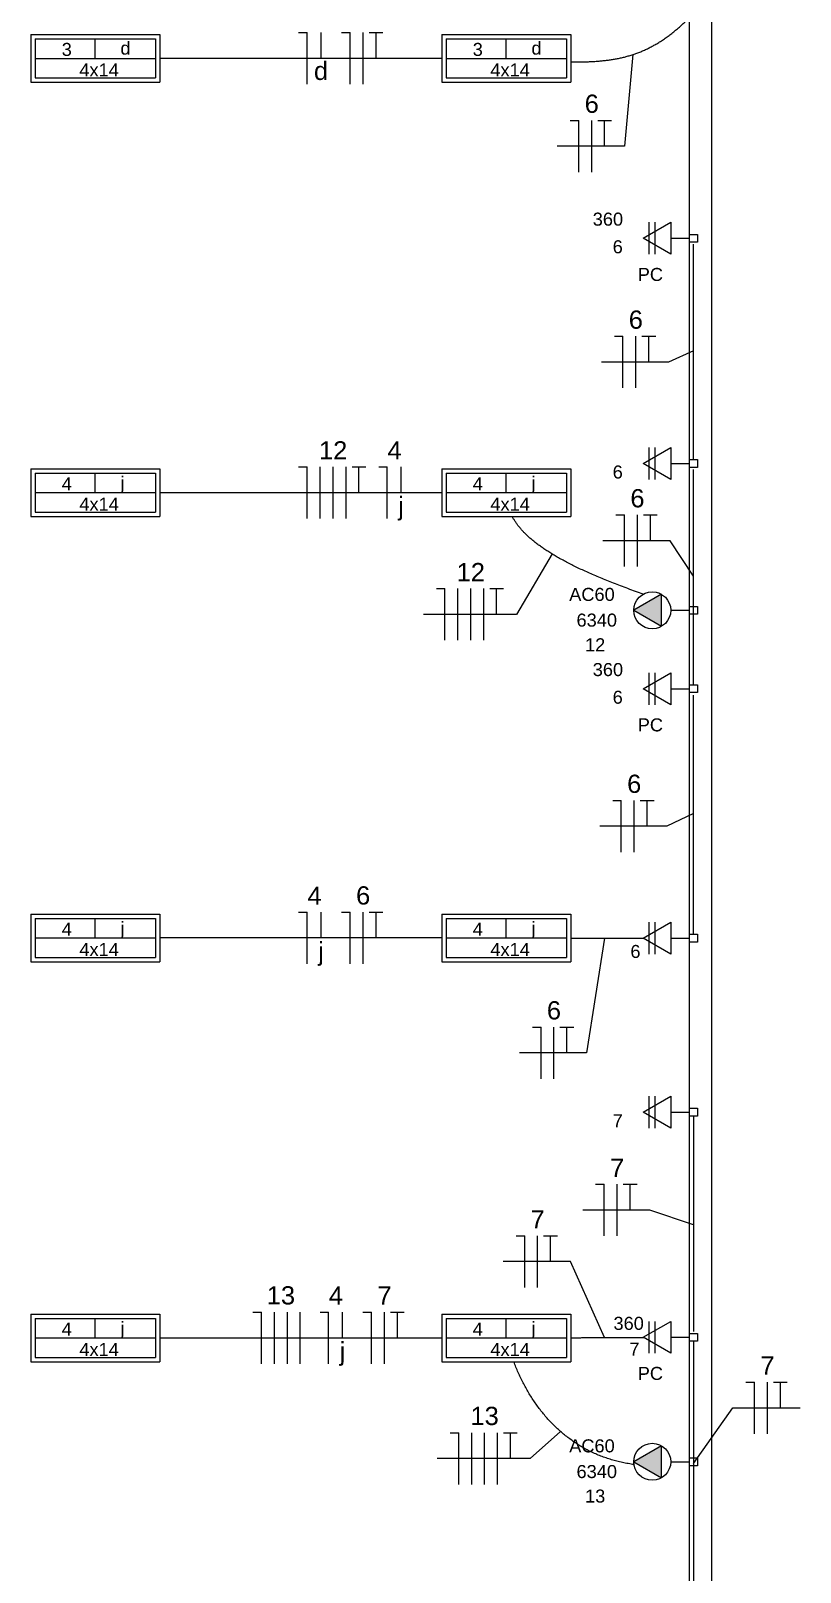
# Model space of a CAD drawing. Extents: x -47 to 87, y -70 to 0.
# Drawn here: x -9.22 to 1.2, y -49.21 to -28.34 of the extents above; entities that cross this region are included whole.
import ezdxf

# ---------------------------------------------------------------- set-up
doc = ezdxf.new("R2010")
doc.units = 0
doc.header["$MEASUREMENT"] = 0
for name, color, linetype in [('EL-CONDUTOS', 4, 'CONTINUOUS'), ('EL-FIOS', 9, 'CONTINUOUS'), ('EL-TEXTOS_FIOS', 7, 'CONTINUOUS'), ('EL-TEXTOS_PONTOS', 3, 'CONTINUOUS'), ('P-SIMBOL', 3, 'CONTINUOUS'), ('PAREDES', 6, 'CONTINUOUS')]:
    doc.layers.add(name, color=color, linetype=linetype)
doc.styles.add('ARIAL', font='')
doc.styles.get('ARIAL').set_extended_font_data('Arial')

msp = doc.modelspace()

# ---------------------------------------------------------------- hatches: boundary and pattern name
at = {"layer": 'P-SIMBOL', "linetype": 'CONTINUOUS'}
for points in [[(-0.681, -36.188), (-1.056, -36.188), (-0.681, -35.971)], [(-0.681, -36.188), (-1.056, -36.188), (-0.681, -36.404)], [(-0.681, -47.719), (-1.056, -47.719), (-0.681, -47.503)], [(-0.681, -47.719), (-1.056, -47.719), (-0.681, -47.936)]]:
    msp.add_hatch(color=256, dxfattribs=at).paths.add_polyline_path(points)

# ---------------------------------------------------------------- linework, layer by layer
at = {"layer": 'EL-CONDUTOS', "linetype": 'CONTINUOUS'}
for points, knots in [([(-1.908, -28.758), (-1.888, -28.758), (-1.848, -28.759), (-1.787, -28.759), (-1.728, -28.759), (-1.669, -28.758), (-1.611, -28.755), (-1.554, -28.752), (-1.498, -28.747), (-1.442, -28.741), (-1.387, -28.734), (-1.332, -28.726), (-1.278, -28.716), (-1.224, -28.705), (-1.171, -28.692), (-1.118, -28.677), (-1.066, -28.661), (-1.014, -28.643), (-0.962, -28.623), (-0.911, -28.601), (-0.859, -28.576), (-0.808, -28.55), (-0.757, -28.522), (-0.706, -28.491), (-0.655, -28.458), (-0.604, -28.422), (-0.554, -28.384), (-0.503, -28.343), (-0.451, -28.3), (-0.4, -28.254), (-0.348, -28.205), (-0.315, -28.171), (-0.297, -28.153)], [0, 0, 0, 0, 0.061222, 0.121533, 0.180984, 0.23963, 0.297528, 0.354742, 0.411341, 0.467396, 0.522989, 0.578202, 0.633129, 0.687867, 0.74252, 0.797197, 0.852016, 0.907099, 0.962572, 1.018568, 1.075221, 1.132672, 1.191061, 1.250532, 1.311228, 1.373294, 1.436874, 1.502111, 1.569146, 1.638119, 1.709168, 1.782428, 1.782428, 1.782428, 1.782428]), ([(-3.66, -28.713), (-3.715, -28.713), (-3.822, -28.713), (-3.979, -28.713), (-4.129, -28.713), (-4.272, -28.713), (-4.409, -28.713), (-4.54, -28.713), (-4.667, -28.713), (-4.789, -28.713), (-4.907, -28.713), (-5.022, -28.713), (-5.134, -28.713), (-5.244, -28.713), (-5.353, -28.713), (-5.46, -28.713), (-5.567, -28.713), (-5.673, -28.713), (-5.781, -28.713), (-5.889, -28.713), (-5.999, -28.713), (-6.111, -28.713), (-6.226, -28.713), (-6.344, -28.713), (-6.466, -28.713), (-6.593, -28.713), (-6.724, -28.713), (-6.862, -28.713), (-7.005, -28.713), (-7.154, -28.713), (-7.311, -28.713), (-7.418, -28.713), (-7.473, -28.713)], [0, 0, 0, 0, 0.164501, 0.321266, 0.470847, 0.613796, 0.750667, 0.882011, 1.008382, 1.130333, 1.248414, 1.363181, 1.475184, 1.584977, 1.693112, 1.800141, 1.906618, 2.013095, 2.120125, 2.22826, 2.338053, 2.450056, 2.564822, 2.682904, 2.804854, 2.931226, 3.06257, 3.199441, 3.34239, 3.491971, 3.648736, 3.813237, 3.813237, 3.813237, 3.813237]), ([(-0.247, -34.147), (-0.247, -34.101), (-0.247, -34.01), (-0.247, -33.879), (-0.247, -33.755), (-0.247, -33.639), (-0.247, -33.53), (-0.247, -33.428), (-0.247, -33.33), (-0.247, -33.238), (-0.247, -33.151), (-0.247, -33.067), (-0.247, -32.986), (-0.247, -32.908), (-0.247, -32.831), (-0.247, -32.756), (-0.247, -32.682), (-0.247, -32.608), (-0.247, -32.533), (-0.247, -32.457), (-0.247, -32.379), (-0.247, -32.299), (-0.247, -32.215), (-0.247, -32.129), (-0.247, -32.037), (-0.247, -31.941), (-0.247, -31.84), (-0.247, -31.732), (-0.247, -31.617), (-0.247, -31.495), (-0.247, -31.365), (-0.247, -31.276), (-0.247, -31.23)], [0, 0, 0, 0, 0.140022, 0.27131, 0.394484, 0.510164, 0.61897, 0.72152, 0.818436, 0.910335, 0.997839, 1.081566, 1.162136, 1.240169, 1.316285, 1.391103, 1.465243, 1.539324, 1.613967, 1.68979, 1.767414, 1.847458, 1.930542, 2.017285, 2.108307, 2.204228, 2.305667, 2.413244, 2.527578, 2.64929, 2.778999, 2.917325, 2.917325, 2.917325, 2.917325]), ([(-0.247, -37.197), (-0.247, -37.151), (-0.247, -37.06), (-0.247, -36.929), (-0.247, -36.805), (-0.247, -36.689), (-0.247, -36.58), (-0.247, -36.478), (-0.247, -36.38), (-0.247, -36.288), (-0.247, -36.201), (-0.247, -36.117), (-0.247, -36.036), (-0.247, -35.958), (-0.247, -35.881), (-0.247, -35.806), (-0.247, -35.732), (-0.247, -35.658), (-0.247, -35.583), (-0.247, -35.507), (-0.247, -35.429), (-0.247, -35.349), (-0.247, -35.265), (-0.247, -35.179), (-0.247, -35.087), (-0.247, -34.991), (-0.247, -34.89), (-0.247, -34.782), (-0.247, -34.667), (-0.247, -34.545), (-0.247, -34.415), (-0.247, -34.326), (-0.247, -34.28)], [0, 0, 0, 0, 0.140022, 0.27131, 0.394484, 0.510164, 0.61897, 0.72152, 0.818436, 0.910335, 0.997839, 1.081566, 1.162136, 1.240169, 1.316285, 1.391103, 1.465243, 1.539324, 1.613967, 1.68979, 1.767414, 1.847458, 1.930542, 2.017285, 2.108307, 2.204228, 2.305667, 2.413244, 2.527578, 2.64929, 2.778999, 2.917325, 2.917325, 2.917325, 2.917325]), ([(-7.473, -34.594), (-7.418, -34.594), (-7.311, -34.594), (-7.154, -34.594), (-7.005, -34.594), (-6.862, -34.594), (-6.724, -34.594), (-6.593, -34.594), (-6.466, -34.594), (-6.344, -34.594), (-6.226, -34.594), (-6.111, -34.594), (-5.999, -34.594), (-5.889, -34.594), (-5.781, -34.594), (-5.673, -34.594), (-5.567, -34.594), (-5.46, -34.594), (-5.353, -34.594), (-5.244, -34.594), (-5.134, -34.594), (-5.022, -34.594), (-4.907, -34.594), (-4.789, -34.594), (-4.667, -34.594), (-4.54, -34.594), (-4.409, -34.594), (-4.272, -34.594), (-4.129, -34.594), (-3.979, -34.594), (-3.822, -34.594), (-3.715, -34.594), (-3.66, -34.594)], [0, 0, 0, 0, 0.164501, 0.321266, 0.470847, 0.613796, 0.750667, 0.882011, 1.008382, 1.130333, 1.248414, 1.363181, 1.475184, 1.584977, 1.693112, 1.800141, 1.906618, 2.013095, 2.120125, 2.22826, 2.338053, 2.450056, 2.564822, 2.682904, 2.804854, 2.931226, 3.06257, 3.199441, 3.34239, 3.491971, 3.648736, 3.813237, 3.813237, 3.813237, 3.813237]), ([(-0.928, -35.968), (-0.964, -35.956), (-1.033, -35.932), (-1.135, -35.895), (-1.234, -35.858), (-1.329, -35.821), (-1.42, -35.785), (-1.508, -35.749), (-1.593, -35.713), (-1.674, -35.678), (-1.752, -35.642), (-1.826, -35.607), (-1.897, -35.572), (-1.965, -35.537), (-2.03, -35.502), (-2.092, -35.468), (-2.151, -35.433), (-2.207, -35.398), (-2.26, -35.364), (-2.31, -35.33), (-2.357, -35.295), (-2.401, -35.261), (-2.443, -35.227), (-2.482, -35.192), (-2.518, -35.158), (-2.552, -35.124), (-2.583, -35.09), (-2.612, -35.055), (-2.638, -35.021), (-2.662, -34.986), (-2.684, -34.952), (-2.697, -34.928), (-2.703, -34.916)], [0, 0, 0, 0, 0.112304, 0.221024, 0.326222, 0.427962, 0.526307, 0.621322, 0.713073, 0.801626, 0.88705, 0.969414, 1.04879, 1.12525, 1.19887, 1.269725, 1.337896, 1.403464, 1.466514, 1.527133, 1.585411, 1.641443, 1.695327, 1.747166, 1.797065, 1.845135, 1.891492, 1.936256, 1.97955, 2.021505, 2.062251, 2.101925, 2.101925, 2.101925, 2.101925]), ([(-0.247, -40.575), (-0.247, -40.523), (-0.247, -40.423), (-0.247, -40.276), (-0.247, -40.139), (-0.247, -40.011), (-0.247, -39.89), (-0.247, -39.775), (-0.247, -39.668), (-0.247, -39.565), (-0.247, -39.468), (-0.247, -39.375), (-0.247, -39.285), (-0.247, -39.198), (-0.247, -39.114), (-0.247, -39.031), (-0.247, -38.948), (-0.247, -38.866), (-0.247, -38.783), (-0.247, -38.698), (-0.247, -38.612), (-0.247, -38.523), (-0.247, -38.431), (-0.247, -38.335), (-0.247, -38.233), (-0.247, -38.127), (-0.247, -38.014), (-0.247, -37.895), (-0.247, -37.768), (-0.247, -37.633), (-0.247, -37.489), (-0.247, -37.39), (-0.247, -37.338)], [0, 0, 0, 0, 0.155587, 0.301457, 0.438298, 0.5668, 0.687649, 0.801537, 0.90915, 1.011177, 1.108308, 1.20123, 1.290632, 1.377204, 1.461633, 1.544607, 1.626817, 1.70895, 1.791694, 1.875739, 1.961774, 2.050485, 2.142563, 2.238696, 2.339573, 2.445881, 2.558311, 2.677549, 2.804286, 2.939209, 3.083007, 3.236368, 3.236368, 3.236368, 3.236368]), ([(-3.66, -40.625), (-3.715, -40.625), (-3.822, -40.625), (-3.979, -40.625), (-4.129, -40.625), (-4.272, -40.625), (-4.409, -40.625), (-4.54, -40.625), (-4.667, -40.625), (-4.789, -40.625), (-4.907, -40.625), (-5.022, -40.625), (-5.134, -40.625), (-5.244, -40.625), (-5.353, -40.625), (-5.46, -40.625), (-5.567, -40.625), (-5.673, -40.625), (-5.781, -40.625), (-5.889, -40.625), (-5.999, -40.625), (-6.111, -40.625), (-6.226, -40.625), (-6.344, -40.625), (-6.466, -40.625), (-6.593, -40.625), (-6.724, -40.625), (-6.862, -40.625), (-7.005, -40.625), (-7.154, -40.625), (-7.311, -40.625), (-7.418, -40.625), (-7.473, -40.625)], [0, 0, 0, 0, 0.164502, 0.321267, 0.470848, 0.613798, 0.750669, 0.882014, 1.008386, 1.130336, 1.248419, 1.363185, 1.475189, 1.584982, 1.693117, 1.800147, 1.906624, 2.013101, 2.120131, 2.228266, 2.338059, 2.450062, 2.564829, 2.682911, 2.804861, 2.931232, 3.062577, 3.199448, 3.342397, 3.491978, 3.648742, 3.813244, 3.813244, 3.813244, 3.813244]), ([(-1.911, -40.626), (-1.899, -40.626), (-1.877, -40.626), (-1.843, -40.626), (-1.809, -40.626), (-1.777, -40.626), (-1.745, -40.626), (-1.713, -40.626), (-1.682, -40.626), (-1.651, -40.626), (-1.62, -40.626), (-1.589, -40.626), (-1.559, -40.626), (-1.529, -40.626), (-1.498, -40.626), (-1.468, -40.626), (-1.438, -40.626), (-1.407, -40.627), (-1.376, -40.627), (-1.345, -40.627), (-1.314, -40.627), (-1.282, -40.627), (-1.25, -40.627), (-1.217, -40.627), (-1.184, -40.627), (-1.15, -40.627), (-1.115, -40.627), (-1.08, -40.627), (-1.044, -40.627), (-1.006, -40.627), (-0.968, -40.627), (-0.943, -40.627), (-0.93, -40.627)], [0, 0, 0, 0, 0.0345844, 0.0684701, 0.1017179, 0.1343891, 0.1665446, 0.1982455, 0.2295527, 0.2605275, 0.2912308, 0.3217236, 0.352067, 0.382322, 0.4125498, 0.4428113, 0.4731675, 0.5036796, 0.5344085, 0.5654154, 0.5967612, 0.6285069, 0.6607138, 0.6934427, 0.7267548, 0.760711, 0.7953724, 0.8308001, 0.8670551, 0.9041985, 0.9422913, 0.9813945, 0.9813945, 0.9813945, 0.9813945]), ([(-0.247, -43.036), (-0.247, -43.083), (-0.247, -43.173), (-0.247, -43.305), (-0.247, -43.428), (-0.247, -43.544), (-0.247, -43.653), (-0.247, -43.756), (-0.247, -43.853), (-0.247, -43.945), (-0.247, -44.033), (-0.247, -44.117), (-0.247, -44.198), (-0.247, -44.276), (-0.247, -44.352), (-0.247, -44.427), (-0.247, -44.501), (-0.247, -44.576), (-0.247, -44.651), (-0.247, -44.727), (-0.247, -44.804), (-0.247, -44.885), (-0.247, -44.968), (-0.247, -45.055), (-0.247, -45.146), (-0.247, -45.242), (-0.247, -45.344), (-0.247, -45.452), (-0.247, -45.566), (-0.247, -45.688), (-0.247, -45.818), (-0.247, -45.907), (-0.247, -45.954)], [0, 0, 0, 0, 0.140022, 0.27131, 0.394484, 0.510164, 0.61897, 0.72152, 0.818436, 0.910335, 0.997839, 1.081566, 1.162136, 1.240169, 1.316285, 1.391103, 1.465243, 1.539324, 1.613967, 1.68979, 1.767414, 1.847458, 1.930542, 2.017285, 2.108307, 2.204228, 2.305667, 2.413244, 2.527578, 2.64929, 2.778999, 2.917325, 2.917325, 2.917325, 2.917325]), ([(-7.473, -46.042), (-7.418, -46.042), (-7.311, -46.042), (-7.154, -46.042), (-7.005, -46.042), (-6.862, -46.042), (-6.724, -46.042), (-6.593, -46.042), (-6.466, -46.042), (-6.344, -46.042), (-6.226, -46.042), (-6.111, -46.042), (-5.999, -46.042), (-5.889, -46.042), (-5.781, -46.042), (-5.673, -46.042), (-5.567, -46.042), (-5.46, -46.042), (-5.353, -46.042), (-5.244, -46.042), (-5.134, -46.042), (-5.022, -46.042), (-4.907, -46.042), (-4.789, -46.042), (-4.667, -46.042), (-4.54, -46.042), (-4.409, -46.042), (-4.272, -46.042), (-4.129, -46.042), (-3.979, -46.042), (-3.822, -46.042), (-3.715, -46.042), (-3.66, -46.042)], [0, 0, 0, 0, 0.164501, 0.321266, 0.470847, 0.613796, 0.750667, 0.882011, 1.008383, 1.130333, 1.248415, 1.363181, 1.475185, 1.584977, 1.693112, 1.800142, 1.90662, 2.013097, 2.120127, 2.228262, 2.338055, 2.450059, 2.564825, 2.682907, 2.804858, 2.931229, 3.062574, 3.199446, 3.342395, 3.491977, 3.648742, 3.813244, 3.813244, 3.813244, 3.813244]), ([(-1.911, -46.039), (-1.899, -46.039), (-1.877, -46.039), (-1.843, -46.039), (-1.809, -46.039), (-1.776, -46.038), (-1.744, -46.038), (-1.712, -46.038), (-1.681, -46.038), (-1.65, -46.038), (-1.619, -46.038), (-1.589, -46.038), (-1.558, -46.038), (-1.528, -46.038), (-1.498, -46.038), (-1.467, -46.037), (-1.437, -46.037), (-1.406, -46.037), (-1.375, -46.037), (-1.344, -46.037), (-1.313, -46.037), (-1.281, -46.037), (-1.249, -46.037), (-1.216, -46.037), (-1.182, -46.037), (-1.148, -46.036), (-1.113, -46.036), (-1.078, -46.036), (-1.041, -46.036), (-1.004, -46.036), (-0.966, -46.036), (-0.94, -46.036), (-0.927, -46.036)], [0, 0, 0, 0, 0.0346644, 0.0686268, 0.1019488, 0.1346918, 0.1669173, 0.1986868, 0.2300617, 0.2611035, 0.2918737, 0.3224338, 0.3528452, 0.3831693, 0.4134678, 0.443802, 0.4742335, 0.5048236, 0.5356339, 0.5667258, 0.5981609, 0.6300005, 0.6623061, 0.6951393, 0.7285615, 0.7626342, 0.7974188, 0.8329769, 0.8693698, 0.9066591, 0.9449062, 0.9841726, 0.9841726, 0.9841726, 0.9841726]), ([(-0.247, -46.086), (-0.247, -46.134), (-0.247, -46.226), (-0.247, -46.362), (-0.247, -46.491), (-0.247, -46.615), (-0.247, -46.733), (-0.247, -46.847), (-0.247, -46.956), (-0.247, -47.061), (-0.247, -47.164), (-0.247, -47.263), (-0.247, -47.36), (-0.247, -47.455), (-0.247, -47.548), (-0.247, -47.641), (-0.247, -47.733), (-0.247, -47.825), (-0.247, -47.918), (-0.247, -48.011), (-0.247, -48.106), (-0.247, -48.202), (-0.247, -48.301), (-0.247, -48.403), (-0.247, -48.507), (-0.247, -48.616), (-0.247, -48.729), (-0.247, -48.846), (-0.247, -48.969), (-0.247, -49.097), (-0.247, -49.231), (-0.247, -49.323), (-0.247, -49.37)], [0, 0, 0, 0, 0.141941, 0.277248, 0.406391, 0.529841, 0.648068, 0.761543, 0.870738, 0.976122, 1.078167, 1.177343, 1.274121, 1.368971, 1.462365, 1.554773, 1.646666, 1.738514, 1.830789, 1.92396, 2.0185, 2.114877, 2.213565, 2.315032, 2.419749, 2.528188, 2.640819, 2.758114, 2.880541, 3.008573, 3.14268, 3.283333, 3.283333, 3.283333, 3.283333]), ([(-1.053, -47.756), (-1.079, -47.753), (-1.132, -47.745), (-1.21, -47.73), (-1.286, -47.712), (-1.36, -47.691), (-1.432, -47.668), (-1.503, -47.642), (-1.572, -47.613), (-1.64, -47.582), (-1.706, -47.548), (-1.77, -47.512), (-1.832, -47.473), (-1.892, -47.432), (-1.951, -47.389), (-2.008, -47.343), (-2.064, -47.296), (-2.117, -47.246), (-2.169, -47.194), (-2.219, -47.141), (-2.267, -47.085), (-2.314, -47.028), (-2.359, -46.968), (-2.402, -46.907), (-2.443, -46.845), (-2.482, -46.781), (-2.52, -46.715), (-2.556, -46.648), (-2.59, -46.579), (-2.622, -46.509), (-2.653, -46.438), (-2.671, -46.39), (-2.681, -46.366)], [0, 0, 0, 0, 0.080202, 0.159238, 0.237221, 0.31426, 0.390462, 0.465933, 0.540773, 0.61508, 0.688948, 0.762466, 0.83572, 0.90879, 0.98175, 1.054671, 1.127619, 1.200653, 1.273828, 1.347194, 1.420796, 1.494674, 1.568862, 1.643393, 1.718292, 1.793582, 1.869282, 1.945405, 2.021964, 2.098967, 2.176417, 2.254319, 2.254319, 2.254319, 2.254319])]:
    msp.add_open_spline(points, degree=3, knots=knots, dxfattribs=at)
at = {"layer": 'EL-FIOS'}
for p, q in [((-5.596, -28.363), (-5.479, -28.363)), ((-5.479, -29.063), (-5.479, -28.363)), ((-5.293, -28.713), (-5.293, -28.363)), ((-5.014, -28.363), (-4.897, -28.363)), ((-4.897, -29.063), (-4.897, -28.363)), ((-4.722, -29.063), (-4.722, -28.363)), ((-4.641, -28.363), (-4.454, -28.363)), ((-4.547, -28.713), (-4.547, -28.363)), ((-1.918, -29.553), (-1.801, -29.553)), ((-1.801, -30.253), (-1.801, -29.553)), ((-1.626, -30.253), (-1.626, -29.553)), ((-1.544, -29.553), (-1.358, -29.553)), ((-1.451, -29.903), (-1.451, -29.553)), ((-1.32, -32.477), (-1.204, -32.477)), ((-1.204, -33.177), (-1.204, -32.477)), ((-1.029, -33.177), (-1.029, -32.477)), ((-0.947, -32.477), (-0.76, -32.477)), ((-0.854, -32.827), (-0.854, -32.477)), ((-5.596, -34.244), (-5.479, -34.244)), ((-5.479, -34.944), (-5.479, -34.244)), ((-5.304, -34.944), (-5.304, -34.244)), ((-5.129, -34.944), (-5.129, -34.244)), ((-4.954, -34.944), (-4.954, -34.244)), ((-4.872, -34.244), (-4.686, -34.244)), ((-4.779, -34.594), (-4.779, -34.244)), ((-4.512, -34.244), (-4.395, -34.244)), ((-4.395, -34.944), (-4.395, -34.244)), ((-4.209, -34.594), (-4.209, -34.244)), ((-1.299, -34.896), (-1.182, -34.896)), ((-1.182, -35.596), (-1.182, -34.896)), ((-1.007, -35.596), (-1.007, -34.896)), ((-0.925, -34.896), (-0.739, -34.896)), ((-0.832, -35.246), (-0.832, -34.896)), ((-3.731, -35.893), (-3.614, -35.893)), ((-3.614, -36.593), (-3.614, -35.893)), ((-3.439, -36.593), (-3.439, -35.893)), ((-3.264, -36.593), (-3.264, -35.893)), ((-3.089, -36.593), (-3.089, -35.893)), ((-3.007, -35.893), (-2.821, -35.893)), ((-2.914, -36.243), (-2.914, -35.893)), ((-1.342, -38.763), (-1.226, -38.763)), ((-1.226, -39.463), (-1.226, -38.763)), ((-1.051, -39.463), (-1.051, -38.763)), ((-0.969, -38.763), (-0.782, -38.763)), ((-0.876, -39.113), (-0.876, -38.763)), ((-5.596, -40.275), (-5.479, -40.275)), ((-5.479, -40.975), (-5.479, -40.275)), ((-5.293, -40.625), (-5.293, -40.275)), ((-5.014, -40.275), (-4.897, -40.275)), ((-4.897, -40.975), (-4.897, -40.275)), ((-4.722, -40.975), (-4.722, -40.275)), ((-4.641, -40.275), (-4.454, -40.275)), ((-4.547, -40.625), (-4.547, -40.275)), ((-2.43, -41.831), (-2.313, -41.831)), ((-2.313, -42.531), (-2.313, -41.831)), ((-2.138, -42.531), (-2.138, -41.831)), ((-2.056, -41.831), (-1.87, -41.831)), ((-1.963, -42.181), (-1.963, -41.831)), ((-1.573, -43.961), (-1.456, -43.961)), ((-1.456, -44.661), (-1.456, -43.961)), ((-1.281, -44.661), (-1.281, -43.961)), ((-1.2, -43.961), (-1.013, -43.961)), ((-1.106, -44.311), (-1.106, -43.961)), ((-2.651, -44.658), (-2.534, -44.658)), ((-2.534, -45.358), (-2.534, -44.658)), ((-2.359, -45.358), (-2.359, -44.658)), ((-2.278, -44.658), (-2.091, -44.658)), ((-2.184, -45.008), (-2.184, -44.658)), ((-6.215, -45.692), (-6.099, -45.692)), ((-6.099, -46.392), (-6.099, -45.692)), ((-5.924, -46.392), (-5.924, -45.692)), ((-5.749, -46.392), (-5.749, -45.692)), ((-5.574, -46.392), (-5.574, -45.692)), ((-5.306, -45.692), (-5.19, -45.692)), ((-5.19, -46.392), (-5.19, -45.692)), ((-5.003, -46.042), (-5.003, -45.692)), ((-4.725, -45.692), (-4.608, -45.692)), ((-4.608, -46.392), (-4.608, -45.692)), ((-4.433, -46.392), (-4.433, -45.692)), ((-4.351, -45.692), (-4.165, -45.692)), ((-4.258, -46.042), (-4.258, -45.692)), ((0.462, -46.639), (0.579, -46.639)), ((0.579, -47.339), (0.579, -46.639)), ((0.754, -47.339), (0.754, -46.639)), ((0.835, -46.639), (1.022, -46.639)), ((0.929, -46.989), (0.929, -46.639)), ((-3.544, -47.325), (-3.427, -47.325)), ((-3.427, -48.025), (-3.427, -47.325)), ((-3.252, -48.025), (-3.252, -47.325)), ((-3.077, -48.025), (-3.077, -47.325)), ((-2.902, -48.025), (-2.902, -47.325)), ((-2.821, -47.325), (-2.634, -47.325)), ((-2.727, -47.675), (-2.727, -47.325))]:
    msp.add_line(p, q, dxfattribs=at)
at = {"layer": 'EL-TEXTOS_FIOS'}
for p, q in [((-1.069, -28.662), (-1.183, -29.903)), ((-1.183, -29.903), (-2.093, -29.903)), ((-0.247, -32.675), (-0.585, -32.827)), ((-0.585, -32.827), (-1.495, -32.827)), ((-0.564, -35.246), (-1.474, -35.246)), ((-0.247, -35.725), (-0.564, -35.246)), ((-2.163, -35.425), (-2.646, -36.243)), ((-2.646, -36.243), (-3.906, -36.243)), ((-0.247, -38.939), (-0.607, -39.113)), ((-0.607, -39.113), (-1.517, -39.113)), ((-1.452, -40.627), (-1.695, -42.181)), ((-1.695, -42.181), (-2.605, -42.181)), ((-0.838, -44.311), (-1.748, -44.311)), ((-0.247, -44.508), (-0.838, -44.311)), ((-1.916, -45.008), (-2.826, -45.008)), ((-1.452, -46.037), (-1.916, -45.008)), ((-0.247, -47.742), (0.287, -46.989)), ((0.287, -46.989), (1.197, -46.989)), ((-2.049, -47.308), (-2.459, -47.675)), ((-2.459, -47.675), (-3.719, -47.675))]:
    msp.add_line(p, q, dxfattribs=at)
at = {"layer": 'P-SIMBOL'}
for p, q in [((-9.224, -28.391), (-7.476, -28.391)), ((-9.224, -28.391), (-9.224, -29.036)), ((-9.166, -28.448), (-7.534, -28.448)), ((-9.166, -28.448), (-9.166, -28.978)), ((-8.35, -28.713), (-8.35, -28.448)), ((-7.534, -28.448), (-7.534, -28.978)), ((-7.476, -28.391), (-7.476, -29.036)), ((-3.657, -28.391), (-1.91, -28.391)), ((-3.657, -28.391), (-3.657, -29.036)), ((-3.599, -28.448), (-1.967, -28.448)), ((-3.599, -28.448), (-3.599, -28.978)), ((-2.783, -28.713), (-2.783, -28.448)), ((-1.967, -28.448), (-1.967, -28.978)), ((-1.91, -28.391), (-1.91, -29.036)), ((-9.166, -28.713), (-7.534, -28.713)), ((-3.599, -28.713), (-1.967, -28.713)), ((-9.166, -28.978), (-7.534, -28.978)), ((-3.599, -28.978), (-1.967, -28.978)), ((-9.224, -29.036), (-7.476, -29.036)), ((-3.657, -29.036), (-1.91, -29.036)), ((-0.931, -31.15), (-0.556, -30.933)), ((-0.854, -30.933), (-0.854, -31.366)), ((-0.773, -30.933), (-0.773, -31.366)), ((-0.556, -30.933), (-0.556, -31.366)), ((-0.3, -31.203), (-0.3, -31.097)), ((-0.3, -31.097), (-0.194, -31.097)), ((-0.194, -31.097), (-0.194, -31.203)), ((-0.556, -31.366), (-0.931, -31.15)), ((-0.556, -31.15), (-0.3, -31.15)), ((-0.194, -31.203), (-0.3, -31.203)), ((-0.931, -34.2), (-0.556, -33.983)), ((-0.854, -33.983), (-0.854, -34.416)), ((-0.773, -33.983), (-0.773, -34.416)), ((-0.556, -33.983), (-0.556, -34.416)), ((-0.556, -34.416), (-0.931, -34.2)), ((-0.556, -34.2), (-0.3, -34.2)), ((-0.3, -34.253), (-0.3, -34.147)), ((-0.3, -34.147), (-0.194, -34.147)), ((-0.194, -34.147), (-0.194, -34.253)), ((-9.224, -34.271), (-7.476, -34.271)), ((-9.224, -34.271), (-9.224, -34.916)), ((-9.166, -34.329), (-7.534, -34.329)), ((-9.166, -34.329), (-9.166, -34.859)), ((-8.35, -34.594), (-8.35, -34.329)), ((-7.534, -34.329), (-7.534, -34.859)), ((-7.476, -34.271), (-7.476, -34.916)), ((-3.657, -34.271), (-1.91, -34.271)), ((-3.657, -34.271), (-3.657, -34.916)), ((-3.599, -34.329), (-1.967, -34.329)), ((-3.599, -34.329), (-3.599, -34.859)), ((-2.783, -34.594), (-2.783, -34.329)), ((-1.967, -34.329), (-1.967, -34.859)), ((-1.91, -34.271), (-1.91, -34.916)), ((-0.194, -34.253), (-0.3, -34.253)), ((-9.166, -34.594), (-7.534, -34.594)), ((-3.599, -34.594), (-1.967, -34.594)), ((-9.166, -34.859), (-7.534, -34.859)), ((-3.599, -34.859), (-1.967, -34.859)), ((-9.224, -34.916), (-7.476, -34.916)), ((-3.657, -34.916), (-1.91, -34.916)), ((-0.681, -35.971), (-1.056, -36.188)), ((-0.681, -36.404), (-0.681, -35.971)), ((-1.056, -36.188), (-0.681, -36.404)), ((-0.556, -36.188), (-0.3, -36.188)), ((-0.3, -36.241), (-0.3, -36.135)), ((-0.3, -36.135), (-0.194, -36.135)), ((-0.194, -36.241), (-0.3, -36.241)), ((-0.194, -36.135), (-0.194, -36.241)), ((-0.931, -37.25), (-0.556, -37.033)), ((-0.854, -37.033), (-0.854, -37.467)), ((-0.773, -37.033), (-0.773, -37.467)), ((-0.556, -37.033), (-0.556, -37.467)), ((-0.556, -37.467), (-0.931, -37.25)), ((-0.556, -37.25), (-0.3, -37.25)), ((-0.3, -37.303), (-0.3, -37.197)), ((-0.3, -37.197), (-0.194, -37.197)), ((-0.194, -37.303), (-0.3, -37.303)), ((-0.194, -37.197), (-0.194, -37.303)), ((-9.224, -40.303), (-7.476, -40.303)), ((-9.224, -40.303), (-9.224, -40.947)), ((-9.166, -40.36), (-7.534, -40.36)), ((-9.166, -40.36), (-9.166, -40.89)), ((-8.35, -40.625), (-8.35, -40.36)), ((-7.534, -40.36), (-7.534, -40.89)), ((-7.476, -40.303), (-7.476, -40.947)), ((-3.657, -40.303), (-1.91, -40.303)), ((-3.657, -40.303), (-3.657, -40.947)), ((-3.599, -40.36), (-1.967, -40.36)), ((-3.599, -40.36), (-3.599, -40.89)), ((-2.783, -40.625), (-2.783, -40.36)), ((-1.967, -40.36), (-1.967, -40.89)), ((-1.91, -40.303), (-1.91, -40.947)), ((-0.931, -40.628), (-0.556, -40.411)), ((-0.854, -40.411), (-0.854, -40.844)), ((-0.773, -40.411), (-0.773, -40.844)), ((-0.556, -40.411), (-0.556, -40.844)), ((-9.166, -40.625), (-7.534, -40.625)), ((-3.599, -40.625), (-1.967, -40.625)), ((-0.556, -40.844), (-0.931, -40.628)), ((-0.556, -40.628), (-0.3, -40.628)), ((-0.3, -40.681), (-0.3, -40.575)), ((-0.3, -40.575), (-0.194, -40.575)), ((-0.194, -40.681), (-0.3, -40.681)), ((-0.194, -40.575), (-0.194, -40.681)), ((-9.166, -40.89), (-7.534, -40.89)), ((-3.599, -40.89), (-1.967, -40.89)), ((-9.224, -40.947), (-7.476, -40.947)), ((-3.657, -40.947), (-1.91, -40.947)), ((-0.931, -42.983), (-0.556, -42.767)), ((-0.854, -42.767), (-0.854, -43.2)), ((-0.773, -42.767), (-0.773, -43.2)), ((-0.556, -42.767), (-0.556, -43.2)), ((-0.556, -43.2), (-0.931, -42.983)), ((-0.556, -42.983), (-0.3, -42.983)), ((-0.3, -43.037), (-0.3, -42.931)), ((-0.3, -42.931), (-0.194, -42.931)), ((-0.194, -42.931), (-0.194, -43.037)), ((-0.194, -43.037), (-0.3, -43.037)), ((-9.224, -45.719), (-7.476, -45.719)), ((-9.224, -45.719), (-9.224, -46.364)), ((-9.166, -45.777), (-7.534, -45.777)), ((-9.166, -45.777), (-9.166, -46.307)), ((-8.35, -46.042), (-8.35, -45.777)), ((-7.534, -45.777), (-7.534, -46.307)), ((-7.476, -45.719), (-7.476, -46.364)), ((-3.657, -45.719), (-1.91, -45.719)), ((-3.657, -45.719), (-3.657, -46.364)), ((-3.599, -45.777), (-1.967, -45.777)), ((-3.599, -45.777), (-3.599, -46.307)), ((-2.783, -46.042), (-2.783, -45.777)), ((-1.967, -45.777), (-1.967, -46.307)), ((-1.91, -45.719), (-1.91, -46.364)), ((-0.931, -46.033), (-0.556, -45.817)), ((-0.854, -45.817), (-0.854, -46.25)), ((-0.773, -45.817), (-0.773, -46.25)), ((-0.556, -45.817), (-0.556, -46.25)), ((-9.166, -46.042), (-7.534, -46.042)), ((-3.599, -46.042), (-1.967, -46.042)), ((-0.556, -46.25), (-0.931, -46.033)), ((-0.556, -46.033), (-0.3, -46.033)), ((-0.3, -46.087), (-0.3, -45.98)), ((-0.3, -45.98), (-0.194, -45.98)), ((-0.194, -46.087), (-0.3, -46.087)), ((-0.194, -45.98), (-0.194, -46.087)), ((-9.166, -46.307), (-7.534, -46.307)), ((-3.599, -46.307), (-1.967, -46.307)), ((-9.224, -46.364), (-7.476, -46.364)), ((-3.657, -46.364), (-1.91, -46.364)), ((-0.681, -47.503), (-1.056, -47.719)), ((-0.681, -47.936), (-0.681, -47.503)), ((-1.056, -47.719), (-0.681, -47.936)), ((-0.556, -47.719), (-0.3, -47.719)), ((-0.3, -47.772), (-0.3, -47.666)), ((-0.3, -47.666), (-0.194, -47.666)), ((-0.194, -47.772), (-0.3, -47.772)), ((-0.194, -47.666), (-0.194, -47.772))]:
    msp.add_line(p, q, dxfattribs=at)
for centre in [(-0.806, -36.188), (-0.806, -47.719)]:
    msp.add_circle(centre, 0.25, dxfattribs=at)
at = {"layer": 'PAREDES'}
for p, q in [((0, -65), (0, -15)), ((-0.3, -64.7), (-0.3, -15.3))]:
    msp.add_line(p, q, dxfattribs=at)

# ---------------------------------------------------------------- texts
at = {"layer": 'EL-TEXTOS_FIOS', "attachment_point": 8, "style": 'ARIAL'}
for s, insert, char_height, width in [('d', (-5.293, -29.009), 0.247, 0.29652), ('6', (-1.626, -29.454), 0.247, 0.29652), ('6', (-1.029, -32.378), 0.247, 0.29652), ('12', (-5.129, -34.145), 0.2471, 0.59304), ('4', (-4.296, -34.145), 0.247, 0.29652), ('j', (-4.209, -34.972), 0.247, 0.29652), ('6', (-1.007, -34.797), 0.247, 0.29652), ('12', (-3.264, -35.794), 0.2471, 0.59304), ('6', (-1.051, -38.664), 0.247, 0.29652), ('4', (-5.38, -40.176), 0.247, 0.29652), ('6', (-4.722, -40.176), 0.247, 0.29652), ('j', (-5.293, -41.003), 0.247, 0.29652), ('6', (-2.138, -41.732), 0.247, 0.29652), ('7', (-1.281, -43.862), 0.247, 0.29652), ('7', (-2.359, -44.559), 0.247, 0.29652), ('13', (-5.836, -45.592), 0.2471, 0.59304), ('4', (-5.091, -45.592), 0.247, 0.29652), ('7', (-4.433, -45.592), 0.247, 0.29652), ('j', (-5.003, -46.42), 0.247, 0.29652), ('7', (0.754, -46.54), 0.247, 0.29652), ('13', (-3.077, -47.225), 0.2471, 0.59304)]:
    msp.add_mtext(s, dxfattribs=dict(at, insert=insert, char_height=char_height, width=width))
at = {"layer": 'EL-TEXTOS_PONTOS', "style": 'ARIAL'}
for s, insert, char_height, width, attachment_point in [('3', (-8.805, -28.682), 0.176, 0.2118, 7), ('d', (-8.01, -28.665), 0.176, 0.2118, 7), ('3', (-3.238, -28.682), 0.176, 0.2118, 7), ('d', (-2.443, -28.665), 0.176, 0.2118, 7), ('4x14', (-8.566, -28.958), 0.1765, 0.8472, 7), ('4x14', (-2.999, -28.958), 0.1765, 0.8472, 7), ('360', (-1.407, -30.981), 0.1765, 0.6354, 8), ('6', (-1.274, -31.355), 0.176, 0.2118, 8), ('PC', (-0.832, -31.73), 0.1765, 0.4236, 8), ('6', (-1.274, -34.405), 0.176, 0.2118, 8), ('4', (-8.805, -34.563), 0.176, 0.2118, 7), ('j', (-8.01, -34.604), 0.176, 0.2118, 7), ('4', (-3.238, -34.563), 0.176, 0.2118, 7), ('j', (-2.443, -34.604), 0.176, 0.2118, 7), ('4x14', (-8.566, -34.838), 0.1765, 0.8472, 7), ('4x14', (-2.999, -34.838), 0.1765, 0.8472, 7), ('AC60', (-1.623, -36.063), 0.1765, 0.8472, 8), ('6340', (-1.558, -36.411), 0.1765, 0.8472, 8), ('12', (-1.58, -36.743), 0.1765, 0.4236, 8), ('360', (-1.407, -37.081), 0.1765, 0.6354, 8), ('6', (-1.274, -37.455), 0.176, 0.2118, 8), ('PC', (-0.832, -37.83), 0.1765, 0.4236, 8), ('4', (-8.805, -40.594), 0.176, 0.2118, 7), ('j', (-8.01, -40.635), 0.176, 0.2118, 7), ('4', (-3.238, -40.594), 0.176, 0.2118, 7), ('j', (-2.443, -40.635), 0.176, 0.2118, 7), ('4x14', (-8.566, -40.869), 0.1765, 0.8472, 7), ('4x14', (-2.999, -40.869), 0.1765, 0.8472, 7), ('6', (-1.034, -40.898), 0.176, 0.2118, 8), ('7', (-1.274, -43.189), 0.176, 0.2118, 8), ('4', (-8.805, -46.01), 0.176, 0.2118, 7), ('j', (-8.01, -46.052), 0.176, 0.2118, 7), ('4', (-3.238, -46.01), 0.176, 0.2118, 7), ('j', (-2.443, -46.052), 0.176, 0.2118, 7), ('360', (-1.126, -45.935), 0.1765, 0.6354, 8), ('4x14', (-8.566, -46.286), 0.1765, 0.8472, 7), ('4x14', (-2.999, -46.286), 0.1765, 0.8472, 7), ('7', (-1.048, -46.281), 0.176, 0.2118, 8), ('PC', (-0.832, -46.613), 0.1765, 0.4236, 8), ('AC60', (-1.623, -47.594), 0.1765, 0.8472, 8), ('6340', (-1.558, -47.942), 0.1765, 0.8472, 8), ('13', (-1.58, -48.274), 0.1765, 0.4236, 8)]:
    msp.add_mtext(s, dxfattribs=dict(at, insert=insert, char_height=char_height, width=width, attachment_point=attachment_point))

doc.saveas('drawing.dxf')
